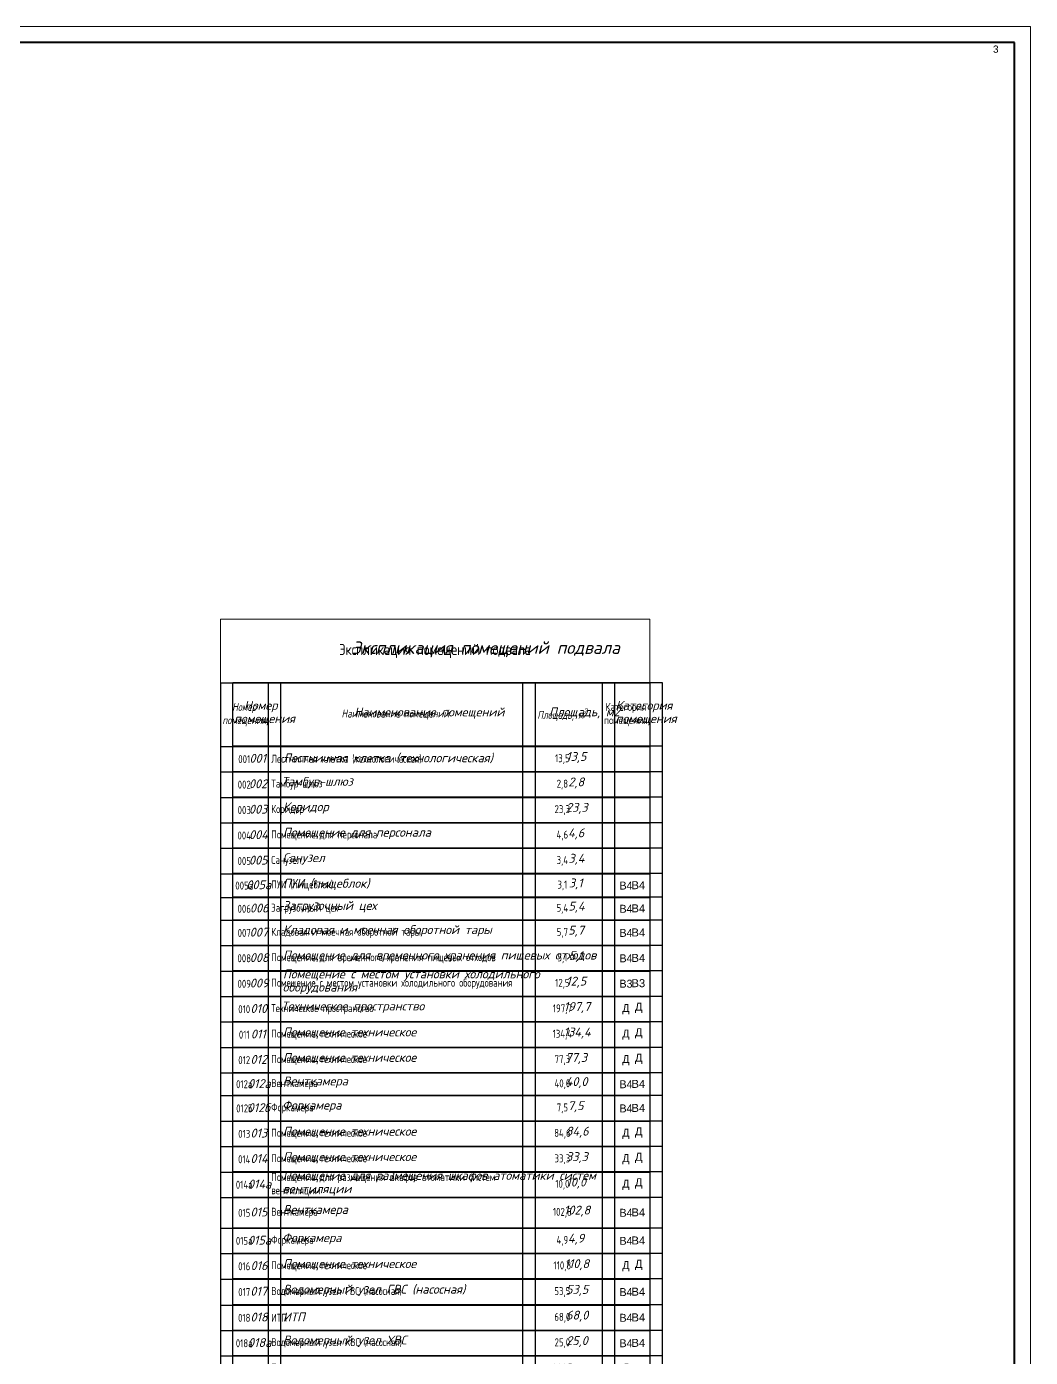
# Model space of a CAD drawing. Header units: millimetres. Extents: x -10178924 to 11692288, y -947381 to 58396.
# Drawn here: x 784210 to 815763, y -803712 to -761883 of the extents above; entities that cross this region are included whole.
import ezdxf

# ---------------------------------------------------------------- set-up
doc = ezdxf.new("R2010")
doc.units = ezdxf.units.MM
doc.layers.add('PDF _Ramka', color=7, linetype='Continuous')
doc.layers.add('PDF _ТАБЛИЦЫ', color=7, linetype='Continuous')
doc.layers.add('PDF _Текст', color=7, linetype='Continuous', lineweight=5)
doc.layers.add('ТАБЛИЦЫ', color=7, linetype='Continuous', lineweight=25)
doc.styles.add('PDF Arial', font='arial.ttf')
doc.styles.add('PDF ArialMT', font='arial.ttf')
doc.styles.add('PDF ISOCPEUR Italic', font='isocpeui.ttf')
doc.styles.add('М2', font='isocpeur.ttf', dxfattribs={"width": 0.8})

# ---------------------------------------------------------------- blocks, each defined once
blk = doc.blocks.new('*T2729')
at = {"layer": 'Defpoints', "color": 8, "linetype": 'ByBlock', "lineweight": 0, "transparency": 16777216}
for p, q in [((0, 0), (13500, 0)), ((0, 0), (0, -2000)), ((13500, 0), (13500, -2000))]:
    blk.add_line(p, q, dxfattribs=at)
at = {"layer": 'ТАБЛИЦЫ', "color": 0, "linetype": 'ByBlock', "lineweight": -2, "transparency": 16777216}
for p, q in [((0, -2000), (13500, -2000)), ((0, -2000), (0, -29559)), ((1500, -2000), (1500, -29559)), ((9500, -2000), (9500, -29559)), ((12000, -2000), (12000, -29559)), ((13500, -2000), (13500, -29559)), ((0, -4000), (13500, -4000)), ((0, -4800), (13500, -4800)), ((0, -5600), (13500, -5600)), ((0, -6400), (13500, -6400)), ((0, -7200), (13500, -7200)), ((0, -8000), (12000, -8000)), ((0, -8746), (12000, -8746)), ((0, -9460), (12000, -9460)), ((0, -10260), (12000, -10260)), ((0, -11060), (12000, -11060)), ((0, -11860), (12000, -11860)), ((0, -12660), (12000, -12660)), ((0, -13460), (12000, -13460)), ((0, -14260), (12000, -14260)), ((0, -14977), (12000, -14977)), ((0, -15777), (12000, -15777)), ((0, -16577), (12000, -16577)), ((0, -17377), (12000, -17377)), ((0, -18177), (12000, -18177)), ((0, -19140), (12000, -19140)), ((0, -19940), (12000, -19940)), ((0, -20740), (12000, -20740)), ((0, -21559), (12000, -21559)), ((0, -22359), (12000, -22359)), ((0, -23159), (12000, -23159)), ((0, -23959), (12000, -23959)), ((0, -24759), (12000, -24759)), ((0, -25559), (12000, -25559)), ((0, -26359), (12000, -26359)), ((0, -27159), (12000, -27159)), ((0, -27959), (13500, -27959)), ((0, -28759), (12000, -28759)), ((0, -29559), (13500, -29559))]:
    blk.add_line(p, q, dxfattribs=at)
at = {"layer": 'ТАБЛИЦЫ', "transparency": 16777216}
for p, q in [((12000, -8000), (13500, -8000)), ((12000, -8746), (13500, -8746)), ((12000, -9460), (13500, -9460)), ((12000, -10260), (13500, -10260)), ((12000, -11060), (13500, -11060)), ((12000, -11860), (13500, -11860)), ((12000, -12660), (13500, -12660)), ((12000, -13460), (13500, -13460)), ((12000, -14260), (13500, -14260)), ((12000, -14977), (13500, -14977)), ((12000, -15777), (13500, -15777)), ((12000, -16577), (13500, -16577)), ((12000, -17377), (13500, -17377)), ((12000, -18177), (13500, -18177)), ((12000, -19140), (13500, -19140)), ((12000, -19940), (13500, -19940)), ((12000, -20740), (13500, -20740)), ((12000, -21559), (13500, -21559)), ((12000, -22359), (13500, -22359)), ((12000, -23159), (13500, -23159)), ((12000, -23959), (13500, -23959)), ((12000, -24759), (13500, -24759)), ((12000, -25559), (13500, -25559)), ((12000, -26359), (13500, -26359)), ((12000, -27159), (13500, -27159)), ((12000, -28759), (13500, -28759))]:
    blk.add_line(p, q, dxfattribs=at)
at = {"layer": 'ТАБЛИЦЫ', "color": 0, "transparency": 16777216, "style": 'М2'}
for s, insert, char_height, width, attachment_point in [('Экспликация помещений подвала', (6750, -1000), 350, 13499.88, 5), ('{\\fISOCPEUR|b0|i1|c204|p34;Номер помещения}', (750, -3000), 250, 1499.88, 5), ('{\\fISOCPEUR|b0|i1|c204|p34;Наименование помещений}', (5500, -3000), 250, 7999.88, 5), ('\\A1;{\\fISOCPEUR|b0|i1|c204|p34;Площадь, м\\H0.7x;\\S2^ ;}', (10750, -3000), 250, 2499.88, 5), ('Категория помещения', (12750, -3000), 250, 1499.88, 5), ('001', (750, -4400), 250, 1499.88, 5), ('{\\C256;Лестничная клетка (технологическая)}', (1600, -4400), 250, 7800, 4), ('13,5', (10750, -4400), 250, 2300, 5), ('002', (750, -5200), 250, 1499.88, 5), ('{\\C256;Тамбур-шлюз}', (1600, -5200), 250, 7800, 4), ('2,8', (10750, -5200), 250, 2300, 5), ('Коридор', (1600, -6000), 250, 7800, 4), ('23,3', (10750, -6000), 250, 2300, 5), ('003', (750, -6000), 250, 1499.88, 5), ('004', (750, -6800), 250, 1499.88, 5), ('Помещение для персонала', (1600, -6800), 250, 7800, 4), ('4,6', (10750, -6800), 250, 2300, 5), ('005', (750, -7600), 250, 1499.88, 5), ('Санузел ', (1600, -7600), 250, 7800, 4), ('3,4', (10750, -7600), 250, 2300, 5), ('005а', (750, -8373), 250, 1499.88, 5), ('{\\C256;ПУИ (пищеблок)}', (1600, -8373), 250, 7800, 4), ('3,1', (10750, -8373), 250, 2300, 5), ('006', (750, -9103), 250, 1499.88, 5), ('{\\C256;Загрузочный цех}', (1600, -9103), 250, 7800, 4), ('5,4', (10750, -9103), 250, 2300, 5), ('007', (750, -9860), 250, 1499.88, 5), ('{\\C256;Кладовая и моечная оборотной тары}', (1600, -9860), 250, 7800, 4), ('5,7', (10750, -9860), 250, 2300, 5), ('008', (750, -10660), 250, 1499.88, 5), ('{\\C256;Помещение для временного хранения пищевых отходов}', (1600, -10660), 250, 7800, 4), ('5,1', (10750, -10660), 250, 2300, 5), ('009', (750, -11460), 250, 1499.88, 5), ('{\\C256;Помещение с местом установки холодильного оборудования}', (1600, -11460), 250, 7800, 4), ('12,5', (10750, -11460), 250, 2300, 5), ('{\\C256;Техническое пространство}', (1600, -12260), 250, 7800, 4), ('197,7', (10750, -12260), 250, 2300, 5), ('010', (750, -12260), 250, 1499.88, 5), ('011', (750, -13060), 250, 1499.88, 5), ('{\\C256;Помещение техническое}', (1600, -13060), 250, 7800, 4), ('134,4', (10750, -13060), 250, 2300, 5), ('012', (750, -13860), 250, 1499.88, 5), ('{\\C256;Помещение техническое}', (1600, -13860), 250, 7800, 4), ('77,3', (10750, -13860), 250, 2300, 5), ('012а', (750, -14618), 250, 1499.88, 5), ('{\\C256;Венткамера}', (1600, -14618), 250, 7800, 4), ('40,0', (10750, -14618), 250, 2300, 5), ('012б', (750, -15377), 250, 1499.88, 5), ('{\\C256;Форкамера}', (1600, -15377), 250, 7800, 4), ('7,5', (10750, -15377), 250, 2300, 5), ('013', (750, -16177), 250, 1499.88, 5), ('{\\C256;Помещение техническое}', (1600, -16177), 250, 7800, 4), ('84,6', (10750, -16177), 250, 2300, 5), ('014', (750, -16977), 250, 1499.88, 5), ('{\\C256;Помещение техническое}', (1600, -16977), 250, 7800, 4), ('33,3', (10750, -16977), 250, 2300, 5), ('{\\C256;Помещение для размещения шкафов атоматики систем вентиляции}', (1600, -17777), 250, 7800, 4), ('014а', (750, -17777), 250, 1499.88, 5), ('10,0', (10750, -17777), 250, 2300, 5), ('015', (750, -18659), 250, 1499.88, 5), ('{\\C256;Венткамера}', (1600, -18659), 250, 7800, 4), ('102,8', (10750, -18659), 250, 2300, 5), ('015а', (750, -19540), 250, 1499.88, 5), ('{\\C256;Форкамера}', (1600, -19540), 250, 7800, 4), ('4,9', (10750, -19540), 250, 2300, 5), ('016', (750, -20340), 250, 1499.88, 5), ('{\\C256;Помещение техническое}', (1600, -20340), 250, 7800, 4), ('110,8', (10750, -20340), 250, 2300, 5), ('017', (750, -21150), 250, 1499.88, 5), ('{\\C256;Водомерный узел ГВС (насосная)}', (1600, -21150), 250, 7800, 4), ('53,5', (10750, -21150), 250, 2300, 5), ('018', (750, -21959), 250, 1499.88, 5), ('{\\C256;ИТП}', (1600, -21959), 250, 7800, 4), ('68,0', (10750, -21959), 250, 2300, 5), ('Водомерный узел ХВС (насосная)', (1600, -22759), 250, 7800, 4), ('018а', (750, -22759), 250, 1499.88, 5), ('25,0', (10750, -22759), 250, 2300, 5), ('{\\C256;Помещение техническое}', (1600, -23559), 250, 7800, 4), ('266,5', (10750, -23559), 250, 2300, 5), ('019', (750, -23559), 250, 1499.88, 5), ('020', (750, -24359), 250, 1499.88, 5), ('{\\C256;Помещение техническое}', (1600, -24359), 250, 7800, 4), ('64,0', (10750, -24359), 250, 2300, 5), ('020а', (750, -25159), 250, 1499.88, 5), ('Электрощитовая', (1600, -25159), 250, 7800, 4), ('33,2', (10750, -25159), 250, 2300, 5), ('021', (750, -25959), 250, 1499.88, 5), ('{\\C256;Помещение техническое}', (1600, -25959), 250, 7800, 4), ('53,5', (10750, -25959), 250, 2300, 5), ('022', (750, -26759), 250, 1499.88, 5), ('{\\C256;Помещение техническое}', (1600, -26759), 250, 7800, 4), ('110,8', (10750, -26759), 250, 2300, 5), ('023', (750, -27559), 250, 1499.88, 5), ('{\\C256;Коридор}', (1600, -27559), 250, 7800, 4), ('29,6', (10750, -27559), 250, 2300, 5), ('024', (750, -28359), 250, 1499.88, 5), ('{\\C256;Зона загрузки}', (1600, -28359), 250, 7800, 4), ('22,1', (10750, -28359), 250, 2300, 5), ('{\\fISOCPEUR|b0|i1|c204|p34;ИТОГО:}', (9400, -29159), 250, 7800, 6), ('{\\fISOCPEUR|b0|i1|c204|p34;1608,9}', (10750, -29159), 250, 2499.88, 5)]:
    blk.add_mtext(s, dxfattribs=dict(at, insert=insert, char_height=char_height, width=width, attachment_point=attachment_point))
at = {"layer": 'ТАБЛИЦЫ', "color": 0, "transparency": 16777216, "char_height": 250, "width": 1300, "attachment_point": 5}
for s, insert in [('В4', (12750, -8373)), ('В4', (12750, -9103)), ('В4', (12750, -9860)), ('В4', (12750, -10660)), ('В3', (12750, -11460)), ('Д', (12750, -12260)), ('Д', (12750, -13060)), ('Д', (12750, -13860)), ('В4', (12750, -14618)), ('В4', (12750, -15377)), ('Д', (12750, -16177)), ('Д', (12750, -16977)), ('Д', (12750, -17777)), ('В4', (12750, -18659)), ('В4', (12750, -19540)), ('Д', (12750, -20340)), ('В4', (12750, -21150)), ('В4', (12750, -21959)), ('В4', (12750, -22759)), ('Д', (12750, -23559)), ('Д', (12750, -24359)), ('В3', (12750, -25159)), ('Д', (12750, -25959)), ('Д', (12750, -26759)), ('В3', (12750, -28359))]:
    blk.add_mtext(s, dxfattribs=dict(at, insert=insert))
blk = doc.blocks.new('A$C5282721b')
blk.add_blockref('*T2729', (67942.04, 281.791))

msp = doc.modelspace()

# ---------------------------------------------------------------- linework, layer by layer
at = {"layer": 'PDF _Ramka', "lineweight": 20}
msp.add_lwpolyline([(815763.5, -845975.8), (815763.5, -761883.4), (696874.3, -761883.4), (696874.3, -845975.8)], close=True, dxfattribs=at)
at = {"layer": 'PDF _Ramka', "lineweight": 40}
msp.add_lwpolyline([(815263.9, -762379.5), (698872.3, -762379.5), (698872.3, -845472.9), (815263.9, -845472.9)], close=True, dxfattribs=at)
at = {"layer": 'PDF _ТАБЛИЦЫ', "lineweight": 25}
for points in [[(804193.2, -810054.6), (790693.5, -810054.6), (790693.5, -782496.5), (804193.2, -782496.5)], [(792192.1, -782496.5), (792192.1, -810054.6)], [(800193.2, -782496.5), (800193.2, -810054.6)], [(802695.1, -782496.5), (802695.1, -810054.6)], [(804193.7, -782496.5), (804193.7, -810054.6)], [(790693.5, -784494.6), (804193.2, -784494.6)], [(790693.5, -785294.7), (804193.2, -785294.7)], [(790693.5, -786094.8), (804193.2, -786094.8)], [(790693.5, -786895), (804193.2, -786895)], [(790693.5, -787695.1), (804193.2, -787695.1)], [(790693.5, -788495.2), (802694.6, -788495.2), (804193.2, -788495.2)], [(790693.5, -789240.2), (802694.6, -789240.2), (804193.2, -789240.2)], [(790693.5, -789955.7), (802694.6, -789955.7), (804193.2, -789955.7)], [(790693.5, -790755.8), (802694.6, -790755.8), (804193.2, -790755.8)], [(790693.5, -791555.9), (802694.6, -791555.9), (804193.2, -791555.9)], [(790693.5, -792356), (802694.6, -792356), (804193.2, -792356)], [(790693.5, -793156.1), (802694.6, -793156.1), (804193.2, -793156.1)], [(790693.5, -793956.2), (802694.6, -793956.2), (804193.2, -793956.2)], [(790693.5, -794756.3), (802694.6, -794756.3), (804193.2, -794756.3)], [(790693.5, -795471.7), (802694.6, -795471.7), (804193.2, -795471.7)], [(790693.5, -796271.9), (802694.6, -796271.9), (804193.2, -796271.9)], [(790693.5, -797072), (802694.6, -797072), (804193.2, -797072)], [(790693.5, -797872.1), (802694.6, -797872.1), (804193.2, -797872.1)], [(790693.5, -798672.2), (802694.6, -798672.2), (804193.2, -798672.2)], [(790693.5, -799637.4), (802694.6, -799637.4), (804193.2, -799637.4)], [(790693.5, -800437.5), (802694.6, -800437.5), (804193.2, -800437.5)], [(790693.5, -801237.6), (802694.6, -801237.6), (804193.2, -801237.6)], [(790693.5, -802054.6), (802694.6, -802054.6), (804193.2, -802054.6)], [(790693.5, -802854.7), (802694.6, -802854.7), (804193.2, -802854.7)], [(790693.5, -803654.8), (802694.6, -803654.8), (804193.2, -803654.8)]]:
    msp.add_lwpolyline(points, dxfattribs=at)

# ---------------------------------------------------------------- block references
msp.add_blockref('A$C5282721b', (722358.6, -780790.4))

# ---------------------------------------------------------------- texts
at = {"layer": 'PDF _Текст', "attachment_point": 4}
for s, insert, char_height, style in [('3', (814586.9, -762592.6), 227.3, 'PDF Arial'), ('Экспликация помещений подвала', (794440.1, -781456.9), 390.959, 'PDF ISOCPEUR Italic'), ('Номер', (791044.9, -783256.5), 279.27, 'PDF ISOCPEUR Italic'), ('Наименование помещений', (794507.8, -783463.9), 279.266, 'PDF ISOCPEUR Italic'), ('Площадь, м2', (800633.4, -783459.7), 279.266, 'PDF ISOCPEUR Italic'), ('Категория', (802729, -783256.5), 279.27, 'PDF ISOCPEUR Italic'), ('помещения', (790731.6, -783671.3), 279.27, 'PDF ISOCPEUR Italic'), ('помещения', (802729, -783671.3), 279.27, 'PDF ISOCPEUR Italic'), ('Лестничная клетка (технологическая)', (792268.3, -784882.1), 279.266, 'PDF ISOCPEUR Italic'), ('13,5', (801171.1, -784856.7), 279.27, 'PDF ISOCPEUR Italic'), ('001', (791214.2, -784882.1), 279.27, 'PDF ISOCPEUR Italic'), ('Тамбур-шлюз', (792221.7, -785644.1), 279.266, 'PDF ISOCPEUR Italic'), ('2,8', (801238.8, -785656.8), 279.27, 'PDF ISOCPEUR Italic'), ('002', (791197.3, -785682.2), 279.27, 'PDF ISOCPEUR Italic'), ('003', (791197.3, -786482.3), 279.27, 'PDF ISOCPEUR Italic'), ('Коридор', (792268.3, -786444.2), 279.27, 'PDF ISOCPEUR Italic'), ('23,3', (801166.8, -786456.9), 279.27, 'PDF ISOCPEUR Italic'), ('004', (791201.5, -787282.4), 279.27, 'PDF ISOCPEUR Italic'), ('Помещение для персонала', (792268.3, -787244.3), 279.266, 'PDF ISOCPEUR Italic'), ('4,6', (801230.3, -787257), 279.27, 'PDF ISOCPEUR Italic'), ('005', (791197.3, -788082.5), 279.27, 'PDF ISOCPEUR Italic'), ('Санузел', (792259.9, -788044.4), 279.27, 'PDF ISOCPEUR Italic'), ('3,4', (801243, -788057.1), 279.27, 'PDF ISOCPEUR Italic'), ('005а', (791116.8, -788857.2), 279.27, 'PDF ISOCPEUR Italic'), ('ПУИ (пищеблок)', (792268.3, -788848.8), 279.266, 'PDF ISOCPEUR Italic'), ('3,1', (801255.7, -788831.8), 279.27, 'PDF ISOCPEUR Italic'), ('В4', (803224.3, -788869.9), 251.46, 'PDF ArialMT'), ('006', (791228.8, -789588.1), 279.26, 'PDF ISOCPEUR Italic'), ('Загрузочный цех', (792268.3, -789547.2), 279.266, 'PDF ISOCPEUR Italic'), ('5,4', (801243, -789559.9), 279.27, 'PDF ISOCPEUR Italic'), ('В4', (803224.3, -789598), 251.46, 'PDF ArialMT'), ('Кладовая и моечная оборотной тары', (792268.3, -790305), 279.266, 'PDF ISOCPEUR Italic'), ('007', (791220.3, -790345.9), 279.26, 'PDF ISOCPEUR Italic'), ('5,7', (801234.6, -790317.7), 279.27, 'PDF ISOCPEUR Italic'), ('В4', (803224.3, -790355.8), 251.46, 'PDF ArialMT'), ('Помещение для временного хранения пищевых отходов', (792268.3, -791105.1), 279.266, 'PDF ISOCPEUR Italic'), ('5,1', (801255.7, -791117.8), 279.27, 'PDF ISOCPEUR Italic'), ('008', (791224.6, -791146), 279.26, 'PDF ISOCPEUR Italic'), ('В4', (803224.3, -791155.9), 251.46, 'PDF ArialMT'), ('009', (791224.6, -791946.1), 279.26, 'PDF ISOCPEUR Italic'), ('Помещение с местом установки холодильного', (792268.3, -791697.8), 279.266, 'PDF ISOCPEUR Italic'), ('12,5', (801171.1, -791917.9), 279.27, 'PDF ISOCPEUR Italic'), ('оборудования', (792259.9, -792112.7), 279.266, 'PDF ISOCPEUR Italic'), ('В3', (803224.3, -791951.7), 251.46, 'PDF ArialMT'), ('010', (791245.7, -792746.2), 279.26, 'PDF ISOCPEUR Italic'), ('Техническое пространство', (792221.7, -792705.3), 279.266, 'PDF ISOCPEUR Italic'), ('197,7', (801094.9, -792718), 279.27, 'PDF ISOCPEUR Italic'), ('Д', (803330.1, -792726.4), 251.5, 'PDF ArialMT'), ('011', (791258.4, -793546.3), 279.26, 'PDF ISOCPEUR Italic'), ('Помещение техническое', (792268.3, -793522.4), 279.266, 'PDF ISOCPEUR Italic'), ('134,4', (801090.6, -793518.1), 279.27, 'PDF ISOCPEUR Italic'), ('Д', (803330.1, -793526.6), 251.5, 'PDF ArialMT'), ('012', (791245.7, -794346.4), 279.26, 'PDF ISOCPEUR Italic'), ('Помещение техническое', (792268.3, -794322.5), 279.266, 'PDF ISOCPEUR Italic'), ('77,3', (801145.7, -794318.2), 279.27, 'PDF ISOCPEUR Italic'), ('Д', (803330.1, -794326.7), 251.5, 'PDF ArialMT'), ('Венткамера', (792272.6, -795063.3), 279.27, 'PDF ISOCPEUR Italic'), ('40,0', (801154.1, -795076), 279.27, 'PDF ISOCPEUR Italic'), ('В4', (803224.3, -795114.1), 251.46, 'PDF ArialMT'), ('Форкамера', (792247.1, -795821.1), 279.27, 'PDF ISOCPEUR Italic'), ('7,5', (801221.9, -795833.8), 279.27, 'PDF ISOCPEUR Italic'), ('В4', (803224.3, -795871.8), 251.46, 'PDF ArialMT'), ('013', (791245.7, -796662), 279.26, 'PDF ISOCPEUR Italic'), ('Помещение техническое', (792268.3, -796642.4), 279.266, 'PDF ISOCPEUR Italic'), ('84,6', (801158.4, -796633.9), 279.27, 'PDF ISOCPEUR Italic'), ('Д', (803330.1, -796642.3), 251.5, 'PDF ArialMT'), ('014', (791245.7, -797462.1), 279.26, 'PDF ISOCPEUR Italic'), ('Помещение техническое', (792268.3, -797442.5), 279.266, 'PDF ISOCPEUR Italic'), ('33,3', (801166.8, -797434), 279.27, 'PDF ISOCPEUR Italic'), ('Д', (803330.1, -797442.4), 251.5, 'PDF ArialMT'), ('Помещение для размещения шкафов атоматики систем', (792268.3, -798030.9), 279.266, 'PDF ISOCPEUR Italic'), ('10,0', (801175.3, -798234.1), 279.27, 'PDF ISOCPEUR Italic'), ('Д', (803330.1, -798242.5), 251.5, 'PDF ArialMT'), ('вентиляции', (792259.9, -798450), 279.27, 'PDF ISOCPEUR Italic'), ('Венткамера', (792272.6, -799101.9), 279.27, 'PDF ISOCPEUR Italic'), ('015', (791245.7, -799142.8), 279.26, 'PDF ISOCPEUR Italic'), ('102,8', (801099.1, -799114.6), 279.27, 'PDF ISOCPEUR Italic'), ('В4', (803224.3, -799152.7), 251.46, 'PDF ArialMT'), ('Форкамера', (792247.1, -799986.7), 279.27, 'PDF ISOCPEUR Italic'), ('4,9', (801226.1, -799999.4), 279.27, 'PDF ISOCPEUR Italic'), ('В4', (803224.3, -800037.5), 251.46, 'PDF ArialMT'), ('016', (791250, -800827.7), 279.26, 'PDF ISOCPEUR Italic'), ('Помещение техническое', (792268.3, -800803.8), 279.266, 'PDF ISOCPEUR Italic'), ('110,8', (801116, -800799.5), 279.27, 'PDF ISOCPEUR Italic'), ('Д', (803330.1, -800807.9), 251.5, 'PDF ArialMT'), ('Водомерный узел ГВС (насосная)', (792272.6, -801608.1), 279.266, 'PDF ISOCPEUR Italic'), ('53,5', (801166.8, -801608.1), 279.27, 'PDF ISOCPEUR Italic'), ('017', (791241.5, -801632), 279.26, 'PDF ISOCPEUR Italic'), ('В4', (803224.3, -801646.1), 251.46, 'PDF ArialMT'), ('68,0', (801166.8, -802416.7), 279.27, 'PDF ISOCPEUR Italic'), ('018', (791245.7, -802444.8), 279.26, 'PDF ISOCPEUR Italic'), ('ИТП', (792268.3, -802442.1), 279.27, 'PDF ISOCPEUR Italic'), ('В4', (803224.3, -802454.7), 251.46, 'PDF ArialMT'), ('Водомерный узел ХВС', (792272.6, -803204.1), 279.266, 'PDF ISOCPEUR Italic'), ('25,0', (801171.1, -803216.8), 279.27, 'PDF ISOCPEUR Italic'), ('В4', (803224.3, -803254.8), 251.46, 'PDF ArialMT')]:
    msp.add_mtext(s, dxfattribs=dict(at, insert=insert, char_height=char_height, style=style))
at = {"layer": 'PDF _Текст', "char_height": 279.26, "attachment_point": 4, "style": 'PDF ISOCPEUR Italic'}
for s, insert, rotation in [('012а', (791165.3, -795104.2), 359.80972), ('012б', (791156.8, -795861.9), 359.8029), ('014а', (791165.3, -798262.2), 359.80837), ('015а', (791165.3, -800027.6), 359.80837), ('018а', (791165.3, -803244.9), 359.80972)]:
    msp.add_mtext(s, dxfattribs=dict(at, insert=insert, rotation=rotation))

doc.saveas('drawing.dxf')
